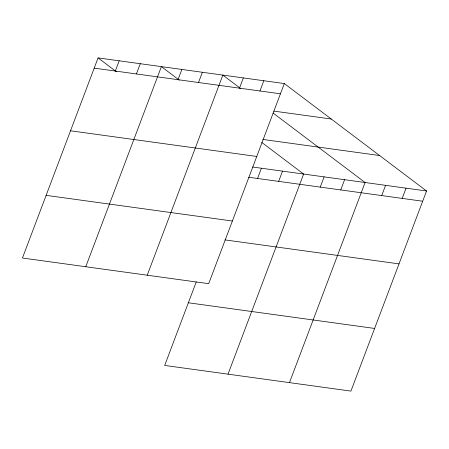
<?xml version="1.0" encoding="UTF-8"?>
<svg xmlns="http://www.w3.org/2000/svg" width="449" height="449" viewBox="0 0 449 449"><rect width="100%" height="100%" fill="white"/><g stroke="black" fill="none" stroke-linecap="round" stroke-linejoin="round"><path stroke-width="0.67" d="M98.067 57.899L22.45 258.012L208.695 283.678L284.312 83.565L98.067 57.899L116.504 71.823M115.303 71.043L119.176 60.806M136.412 73.956L140.284 63.719M85.77 266.74L161.387 66.626L179.269 80.13M178.006 79.686L181.879 69.449M198.497 82.509L202.364 72.272M147.233 275.209L222.85 75.095L240.731 88.599M239.469 88.156L243.336 77.918M259.954 90.979L263.821 80.741M196.252 281.91L164.688 365.435L350.933 391.101L426.55 190.988L284.312 83.565M257.546 178.466L261.413 168.229M278.655 181.379L282.522 171.136M228.013 374.163L303.631 174.049L261.716 142.395M320.249 187.11L324.116 176.872M340.735 189.933L344.602 179.695M289.47 382.632L365.088 182.518L273.127 113.064M381.706 195.579L385.579 185.342M402.197 198.402L406.064 188.165M94.2 68.136L280.44 93.802M273.884 111.111L331.25 119.013M262.833 139.443L379.613 155.539M70.521 130.794L256.766 156.46M252.562 167.011L426.55 190.988M248.695 177.248L422.683 201.225M46.129 195.354L232.369 221.02M225.016 239.906L399.004 263.883M188.367 302.778L374.612 328.444"/></g></svg>
